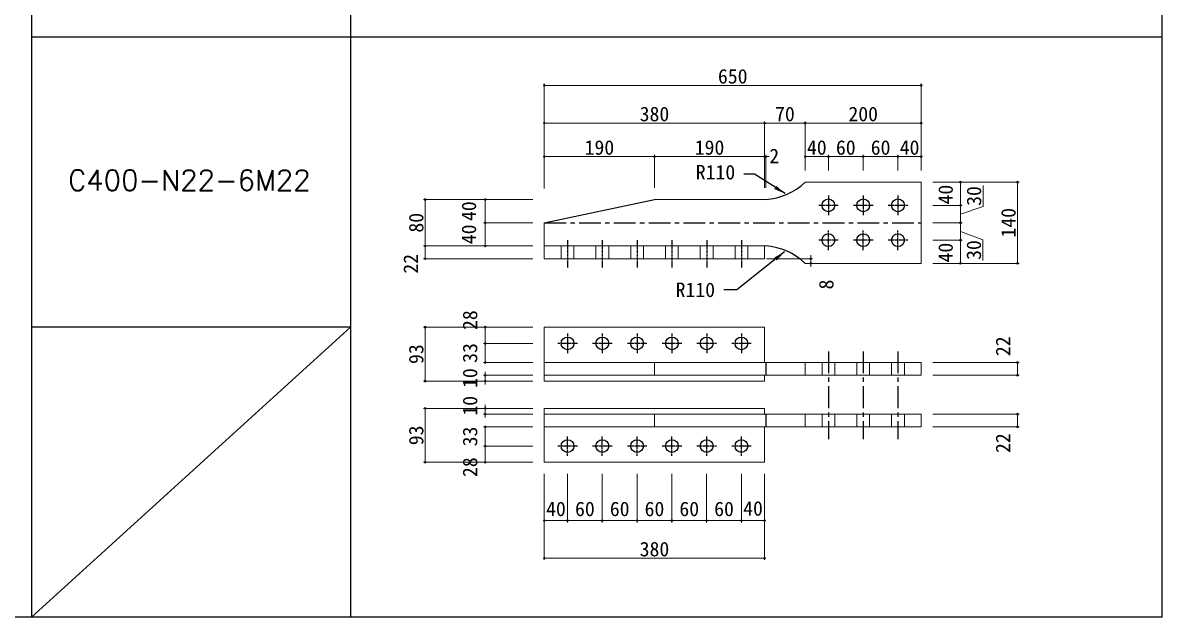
# Model space of a CAD drawing. Header units: millimetres. Extents: x 1755271 to 1764314, y -179109 to -173084.
# Drawn here: x 1756342 to 1758308, y -177922 to -176898 of the extents above; entities that cross this region are included whole.
import ezdxf

# ---------------------------------------------------------------- set-up
doc = ezdxf.new("R2010")
doc.units = ezdxf.units.MM
doc.header["$LTSCALE"] = 3
doc.linetypes.add('CENTER', pattern=[2, 1.25, -0.25, 0.25, -0.25])
doc.layers.get('DEFPOINTS').update_dxf_attribs({"color": 250})
doc.layers.add('01', color=7, linetype='Continuous')
doc.styles.add('KANJI', font='txt.shx', dxfattribs={"bigfont": 'extfont2.shx'})
doc.styles.get("Standard").update_dxf_attribs({"font": 'msgothic.ttc'})
doc.dimstyles.new('コピー ～ 一般寸法-小さめ', dxfattribs={"dimtxt": 25, "dimasz": 3, "dimexe": 3, "dimexo": 3, "dimgap": 3, "dimtad": 1, "dimtxsty": 'Standard', "dimblk": 'ORIGIN', "dimcen": 0, "dimclrd": 256, "dimclre": 256, "dimclrt": 256, "dimadec": 0, "dimazin": 0, "dimtfac": 1, "dimtmove": 1, "dimatfit": 2, "dimfxl": 1, "dimtolj": 2, "dimlwd": 5, "dimlwe": 5, "dimarcsym": 0})
doc.dimstyles.new('コピー(2) - Standard', dxfattribs={"dimtxt": 25, "dimasz": 20, "dimexe": 0.18, "dimexo": 0.0625, "dimgap": 15, "dimtad": 1, "dimdec": 0, "dimzin": 0, "dimdsep": 46, "dimtxsty": 'Standard', "dimblk": 'DOTSMALL', "dimcen": 0.09, "dimadec": 0, "dimazin": 0, "dimtfac": 1, "dimtdec": 0, "dimtofl": 0, "dimtmove": 0, "dimatfit": 3, "dimfxl": 1, "dimtolj": 1, "dimtzin": 0, "dimarcsym": 0})
doc.dimstyles.new('一般寸法-小さめ', dxfattribs={"dimtxt": 25, "dimasz": 3, "dimexe": 3, "dimexo": 3, "dimgap": 3, "dimtad": 1, "dimtxsty": 'Standard', "dimblk": 'ORIGIN', "dimcen": 0, "dimclrd": 256, "dimclre": 256, "dimclrt": 256, "dimadec": 0, "dimazin": 0, "dimtfac": 1, "dimtmove": 2, "dimatfit": 2, "dimfxl": 1, "dimtolj": 2, "dimlwd": 5, "dimlwe": 5, "dimarcsym": 0})

# ---------------------------------------------------------------- blocks, each defined once
blk = doc.blocks.new('_Origin')
at = {"color": 0, "linetype": 'ByBlock', "lineweight": -2}
blk.add_line((0, 0), (-1, 0), dxfattribs=at)
blk.add_circle((0, 0), 0.5, dxfattribs=at)
blk = doc.blocks.new('*D7')
at = {"layer": '01', "lineweight": 5}
for p, q in [((1757911.9, -177172.2), (1757962.6, -177172.2)), ((1757959.6, -177175.2), (1757959.6, -177209.2)), ((1757911.9, -177212.2), (1757962.6, -177212.2))]:
    blk.add_line(p, q, dxfattribs=at)
at = {"layer": 'DEFPOINTS', "color": 0}
for p in [(1757891.9, -177172.2), (1757891.9, -177212.2), (1757959.6, -177212.2)]:
    blk.add_point(p, dxfattribs=at)
at = {"layer": '01', "lineweight": 5, "xscale": 3, "yscale": 3, "zscale": 3}
for p, rotation in [((1757959.6, -177172.2), 90), ((1757959.6, -177212.2), 270)]:
    blk.add_blockref('_Origin', p, dxfattribs=dict(at, rotation=rotation))
at = {"layer": '01', "insert": (1757934.2, -177193.7), "char_height": 25, "attachment_point": 5, "rotation": 90}
blk.add_mtext('\\A2;40', dxfattribs=at)
blk = doc.blocks.new('*D8')
at = {"layer": '01', "lineweight": 5}
for p, q in [((1757221.9, -177594.2), (1757137.1, -177594.2)), ((1757140.1, -177597.2), (1757140.1, -177624.2)), ((1757221.9, -177627.2), (1757137.1, -177627.2))]:
    blk.add_line(p, q, dxfattribs=at)
at = {"layer": 'DEFPOINTS', "color": 0}
for p in [(1757241.9, -177594.2), (1757140.1, -177627.2), (1757241.9, -177627.2)]:
    blk.add_point(p, dxfattribs=at)
at = {"layer": '01', "lineweight": 5, "xscale": 3, "yscale": 3, "zscale": 3}
for p, rotation in [((1757140.1, -177594.2), 90), ((1757140.1, -177627.2), 270)]:
    blk.add_blockref('_Origin', p, dxfattribs=dict(at, rotation=rotation))
at = {"layer": '01', "insert": (1757113.9, -177610.7), "char_height": 25, "attachment_point": 5, "rotation": 90}
blk.add_mtext('\\A2;33', dxfattribs=at)
blk = doc.blocks.new('*D123')
at = {"layer": '01', "lineweight": 5}
for p, q in [((1757221.9, -177422.2), (1757033.5, -177422.2)), ((1757036.5, -177512.2), (1757036.5, -177425.2)), ((1757221.9, -177515.2), (1757033.5, -177515.2))]:
    blk.add_line(p, q, dxfattribs=at)
at = {"layer": 'DEFPOINTS', "color": 0}
for p in [(1757036.5, -177422.2), (1757241.9, -177422.2), (1757241.9, -177515.2)]:
    blk.add_point(p, dxfattribs=at)
at = {"layer": '01', "lineweight": 5, "xscale": 3, "yscale": 3, "zscale": 3}
for p, rotation in [((1757036.5, -177422.2), 90), ((1757036.5, -177515.2), 270)]:
    blk.add_blockref('_Origin', p, dxfattribs=dict(at, rotation=rotation))
at = {"layer": '01', "insert": (1757021, -177468.7), "char_height": 25, "attachment_point": 5, "rotation": 90}
blk.add_mtext('\\A2;93', dxfattribs=at)
blk = doc.blocks.new('_DotSmall')
at = {"color": 0, "linetype": 'ByBlock', "const_width": 0.5}
blk.add_lwpolyline([(-0.0625, 0, 1), (0.0625, 0, 1)], format="xyb", close=True, dxfattribs=at)
blk = doc.blocks.new('*D45')
at = {"layer": '01', "lineweight": 5}
for p, q in [((1757911.9, -177572.2), (1758061, -177572.2)), ((1758058, -177591.2), (1758058, -177575.2)), ((1757911.9, -177594.2), (1758061, -177594.2))]:
    blk.add_line(p, q, dxfattribs=at)
at = {"layer": 'DEFPOINTS', "color": 0}
for p in [(1757891.9, -177572.2), (1758058, -177572.2), (1757891.9, -177594.2)]:
    blk.add_point(p, dxfattribs=at)
at = {"layer": '01', "lineweight": 5, "xscale": 3, "yscale": 3, "zscale": 3}
for p, rotation in [((1758058, -177572.2), 90), ((1758058, -177594.2), 270)]:
    blk.add_blockref('_Origin', p, dxfattribs=dict(at, rotation=rotation))
at = {"layer": '01', "insert": (1758033, -177622.1), "char_height": 25, "attachment_point": 5, "rotation": 90}
blk.add_mtext('\\A2;22', dxfattribs=at)
blk = doc.blocks.new('*D141')
at = {"layer": '01', "lineweight": 5}
for p, q in [((1757911.9, -177483.2), (1758061, -177483.2)), ((1758058, -177502.2), (1758058, -177486.2)), ((1757911.9, -177505.2), (1758061, -177505.2))]:
    blk.add_line(p, q, dxfattribs=at)
at = {"layer": 'DEFPOINTS', "color": 0}
for p in [(1757891.9, -177483.2), (1758058, -177483.2), (1757891.9, -177505.2)]:
    blk.add_point(p, dxfattribs=at)
at = {"layer": '01', "lineweight": 5, "xscale": 3, "yscale": 3, "zscale": 3}
for p, rotation in [((1758058, -177483.2), 90), ((1758058, -177505.2), 270)]:
    blk.add_blockref('_Origin', p, dxfattribs=dict(at, rotation=rotation))
at = {"layer": '01', "insert": (1758033, -177455.1), "char_height": 25, "attachment_point": 5, "rotation": 90}
blk.add_mtext('\\A2;22', dxfattribs=at)
blk = doc.blocks.new('*D46')
at = {"layer": '01', "lineweight": 5}
for p, q in [((1757911.9, -177172.2), (1758061, -177172.2)), ((1758058, -177309.2), (1758058, -177175.2)), ((1757911.9, -177312.2), (1758061, -177312.2))]:
    blk.add_line(p, q, dxfattribs=at)
at = {"layer": 'DEFPOINTS', "color": 0}
for p in [(1757891.9, -177172.2), (1758058, -177172.2), (1757891.9, -177312.2)]:
    blk.add_point(p, dxfattribs=at)
at = {"layer": '01', "lineweight": 5, "xscale": 3, "yscale": 3, "zscale": 3}
for p, rotation in [((1758058, -177172.2), 90), ((1758058, -177312.2), 270)]:
    blk.add_blockref('_Origin', p, dxfattribs=dict(at, rotation=rotation))
at = {"layer": '01', "insert": (1758042.5, -177242.2), "char_height": 25, "attachment_point": 5, "rotation": 90}
blk.add_mtext('\\A2;140', dxfattribs=at)
blk = doc.blocks.new('*D47')
at = {"layer": '01', "lineweight": 5}
for p, q in [((1757221.9, -177422.2), (1757137.1, -177422.2)), ((1757140.1, -177447.2), (1757140.1, -177425.2)), ((1757221.9, -177450.2), (1757137.1, -177450.2))]:
    blk.add_line(p, q, dxfattribs=at)
at = {"layer": 'DEFPOINTS', "color": 0}
for p in [(1757140.1, -177422.2), (1757241.9, -177422.2), (1757241.9, -177450.2)]:
    blk.add_point(p, dxfattribs=at)
at = {"layer": '01', "lineweight": 5, "xscale": 3, "yscale": 3, "zscale": 3}
for p, rotation in [((1757140.1, -177422.2), 90), ((1757140.1, -177450.2), 270)]:
    blk.add_blockref('_Origin', p, dxfattribs=dict(at, rotation=rotation))
at = {"layer": '01', "insert": (1757113.9, -177410.1), "char_height": 25, "attachment_point": 5, "rotation": 90}
blk.add_mtext('\\A2;28', dxfattribs=at)
blk = doc.blocks.new('*D48')
at = {"layer": '01', "lineweight": 5}
for p, q in [((1757221.9, -177202.2), (1757033.5, -177202.2)), ((1757036.5, -177279.2), (1757036.5, -177205.2)), ((1757221.9, -177282.2), (1757033.5, -177282.2))]:
    blk.add_line(p, q, dxfattribs=at)
at = {"layer": 'DEFPOINTS', "color": 0}
for p in [(1757036.5, -177202.2), (1757241.9, -177202.2), (1757241.9, -177282.2)]:
    blk.add_point(p, dxfattribs=at)
at = {"layer": '01', "lineweight": 5, "xscale": 3, "yscale": 3, "zscale": 3}
for p, rotation in [((1757036.5, -177202.2), 90), ((1757036.5, -177282.2), 270)]:
    blk.add_blockref('_Origin', p, dxfattribs=dict(at, rotation=rotation))
at = {"layer": '01', "insert": (1757021, -177242.2), "char_height": 25, "attachment_point": 5, "rotation": 90}
blk.add_mtext('\\A2;80', dxfattribs=at)
blk = doc.blocks.new('*D142')
at = {"layer": '01', "lineweight": 5}
for p, q in [((1757221.9, -177282.2), (1757033.5, -177282.2)), ((1757036.5, -177301.2), (1757036.5, -177285.2)), ((1757221.9, -177304.2), (1757033.5, -177304.2))]:
    blk.add_line(p, q, dxfattribs=at)
at = {"layer": 'DEFPOINTS', "color": 0}
for p in [(1757036.5, -177282.2), (1757241.9, -177282.2), (1757241.9, -177304.2)]:
    blk.add_point(p, dxfattribs=at)
at = {"layer": '01', "lineweight": 5, "xscale": 3, "yscale": 3, "zscale": 3}
for p, rotation in [((1757036.5, -177282.2), 90), ((1757036.5, -177304.2), 270)]:
    blk.add_blockref('_Origin', p, dxfattribs=dict(at, rotation=rotation))
at = {"layer": '01', "insert": (1757011.5, -177313), "char_height": 25, "attachment_point": 5, "rotation": 90}
blk.add_mtext('\\A2;22', dxfattribs=at)
blk = doc.blocks.new('*D49')
at = {"layer": '01', "lineweight": 5}
for p, q in [((1757140.1, -177502.2), (1757140.1, -177499.2)), ((1757221.9, -177505.2), (1757137.1, -177505.2)), ((1757221.9, -177515.2), (1757137.1, -177515.2)), ((1757140.1, -177515.2), (1757140.1, -177505.2)), ((1757140.1, -177518.2), (1757140.1, -177521.2))]:
    blk.add_line(p, q, dxfattribs=at)
at = {"layer": 'DEFPOINTS', "color": 0}
for p in [(1757140.1, -177505.2), (1757241.9, -177505.2), (1757241.9, -177515.2)]:
    blk.add_point(p, dxfattribs=at)
at = {"layer": '01', "lineweight": 5, "xscale": 3, "yscale": 3, "zscale": 3}
for p, rotation in [((1757140.1, -177505.2), 270), ((1757140.1, -177515.2), 90)]:
    blk.add_blockref('_Origin', p, dxfattribs=dict(at, rotation=rotation))
at = {"layer": '01', "insert": (1757113.9, -177510), "char_height": 25, "attachment_point": 5, "rotation": 90}
blk.add_mtext('\\A2;10', dxfattribs=at)
blk = doc.blocks.new('*D50')
at = {"layer": '01', "lineweight": 5}
for p, q in [((1757241.9, -177182.2), (1757241.9, -177067.4)), ((1757244.9, -177070.4), (1757618.9, -177070.4)), ((1757621.9, -177182.2), (1757621.9, -177067.4))]:
    blk.add_line(p, q, dxfattribs=at)
at = {"layer": 'DEFPOINTS', "color": 0}
for p in [(1757621.9, -177070.4), (1757241.9, -177202.2), (1757621.9, -177202.2)]:
    blk.add_point(p, dxfattribs=at)
at = {"layer": '01', "lineweight": 5, "xscale": 3, "yscale": 3, "zscale": 3, "rotation": 180}
blk.add_blockref('_Origin', (1757241.9, -177070.4), dxfattribs=at)
at = {"layer": '01', "lineweight": 5, "xscale": 3, "yscale": 3, "zscale": 3}
blk.add_blockref('_Origin', (1757621.9, -177070.4), dxfattribs=at)
at = {"layer": '01', "insert": (1757431.9, -177054.9), "char_height": 25, "attachment_point": 5}
blk.add_mtext('\\A2;380', dxfattribs=at)
blk = doc.blocks.new('*D51')
at = {"layer": '01', "lineweight": 5}
for p, q in [((1757621.9, -177182.2), (1757621.9, -177067.4)), ((1757688.9, -177070.4), (1757624.9, -177070.4)), ((1757691.9, -177152.2), (1757691.9, -177067.4))]:
    blk.add_line(p, q, dxfattribs=at)
at = {"layer": 'DEFPOINTS', "color": 0}
for p in [(1757621.9, -177070.4), (1757691.9, -177172.2), (1757621.9, -177202.2)]:
    blk.add_point(p, dxfattribs=at)
at = {"layer": '01', "lineweight": 5, "xscale": 3, "yscale": 3, "zscale": 3, "rotation": 180}
blk.add_blockref('_Origin', (1757621.9, -177070.4), dxfattribs=at)
at = {"layer": '01', "lineweight": 5, "xscale": 3, "yscale": 3, "zscale": 3}
blk.add_blockref('_Origin', (1757691.9, -177070.4), dxfattribs=at)
at = {"layer": '01', "insert": (1757656.9, -177054.9), "char_height": 25, "attachment_point": 5}
blk.add_mtext('\\A2;70', dxfattribs=at)
blk = doc.blocks.new('*D143')
at = {"layer": '01', "lineweight": 5}
for p, q in [((1757691.9, -177152.2), (1757691.9, -177067.4)), ((1757694.9, -177070.4), (1757888.9, -177070.4)), ((1757891.9, -177152.2), (1757891.9, -177067.4))]:
    blk.add_line(p, q, dxfattribs=at)
at = {"layer": 'DEFPOINTS', "color": 0}
for p in [(1757891.9, -177070.4), (1757691.9, -177172.2), (1757891.9, -177172.2)]:
    blk.add_point(p, dxfattribs=at)
at = {"layer": '01', "lineweight": 5, "xscale": 3, "yscale": 3, "zscale": 3, "rotation": 180}
blk.add_blockref('_Origin', (1757691.9, -177070.4), dxfattribs=at)
at = {"layer": '01', "lineweight": 5, "xscale": 3, "yscale": 3, "zscale": 3}
blk.add_blockref('_Origin', (1757891.9, -177070.4), dxfattribs=at)
at = {"layer": '01', "insert": (1757791.9, -177054.9), "char_height": 25, "attachment_point": 5}
blk.add_mtext('\\A2;200', dxfattribs=at)
blk = doc.blocks.new('*D52')
at = {"layer": '01', "lineweight": 5}
for p, q in [((1757911.9, -177272.2), (1757962.6, -177272.2)), ((1757959.6, -177275.2), (1757959.6, -177309.2)), ((1757911.9, -177312.2), (1757962.6, -177312.2))]:
    blk.add_line(p, q, dxfattribs=at)
at = {"layer": 'DEFPOINTS', "color": 0}
for p in [(1757891.9, -177272.2), (1757891.9, -177312.2), (1757959.6, -177312.2)]:
    blk.add_point(p, dxfattribs=at)
at = {"layer": '01', "lineweight": 5, "xscale": 3, "yscale": 3, "zscale": 3}
for p, rotation in [((1757959.6, -177272.2), 90), ((1757959.6, -177312.2), 270)]:
    blk.add_blockref('_Origin', p, dxfattribs=dict(at, rotation=rotation))
at = {"layer": '01', "insert": (1757934.2, -177293.7), "char_height": 25, "attachment_point": 5, "rotation": 90}
blk.add_mtext('\\A2;40', dxfattribs=at)
blk = doc.blocks.new('*D144')
at = {"layer": '01', "lineweight": 5}
for p, q in [((1757221.9, -177562.2), (1757033.5, -177562.2)), ((1757036.5, -177652.2), (1757036.5, -177565.2)), ((1757221.9, -177655.2), (1757033.5, -177655.2))]:
    blk.add_line(p, q, dxfattribs=at)
at = {"layer": 'DEFPOINTS', "color": 0}
for p in [(1757036.5, -177562.2), (1757241.9, -177562.2), (1757241.9, -177655.2)]:
    blk.add_point(p, dxfattribs=at)
at = {"layer": '01', "lineweight": 5, "xscale": 3, "yscale": 3, "zscale": 3}
for p, rotation in [((1757036.5, -177562.2), 90), ((1757036.5, -177655.2), 270)]:
    blk.add_blockref('_Origin', p, dxfattribs=dict(at, rotation=rotation))
at = {"layer": '01', "insert": (1757021, -177608.7), "char_height": 25, "attachment_point": 5, "rotation": 90}
blk.add_mtext('\\A2;93', dxfattribs=at)
blk = doc.blocks.new('*D53')
at = {"layer": '01', "lineweight": 5}
for p, q in [((1757221.9, -177562.2), (1757137.1, -177562.2)), ((1757140.1, -177559.2), (1757140.1, -177556.2)), ((1757140.1, -177572.2), (1757140.1, -177562.2)), ((1757221.9, -177572.2), (1757137.1, -177572.2)), ((1757140.1, -177575.2), (1757140.1, -177578.2))]:
    blk.add_line(p, q, dxfattribs=at)
at = {"layer": 'DEFPOINTS', "color": 0}
for p in [(1757140.1, -177562.2), (1757241.9, -177562.2), (1757241.9, -177572.2)]:
    blk.add_point(p, dxfattribs=at)
at = {"layer": '01', "lineweight": 5, "xscale": 3, "yscale": 3, "zscale": 3}
for p, rotation in [((1757140.1, -177562.2), 270), ((1757140.1, -177572.2), 90)]:
    blk.add_blockref('_Origin', p, dxfattribs=dict(at, rotation=rotation))
at = {"layer": '01', "insert": (1757113.9, -177557.7), "char_height": 25, "attachment_point": 5, "rotation": 90}
blk.add_mtext('\\A2;10', dxfattribs=at)
blk = doc.blocks.new('*D54')
at = {"layer": '01', "lineweight": 5}
for p, q in [((1757221.9, -177627.2), (1757137.1, -177627.2)), ((1757140.1, -177630.2), (1757140.1, -177652.2)), ((1757221.9, -177655.2), (1757137.1, -177655.2))]:
    blk.add_line(p, q, dxfattribs=at)
at = {"layer": 'DEFPOINTS', "color": 0}
for p in [(1757241.9, -177627.2), (1757140.1, -177655.2), (1757241.9, -177655.2)]:
    blk.add_point(p, dxfattribs=at)
at = {"layer": '01', "lineweight": 5, "xscale": 3, "yscale": 3, "zscale": 3}
for p, rotation in [((1757140.1, -177627.2), 90), ((1757140.1, -177655.2), 270)]:
    blk.add_blockref('_Origin', p, dxfattribs=dict(at, rotation=rotation))
at = {"layer": '01', "insert": (1757113.9, -177663.6), "char_height": 25, "attachment_point": 5, "rotation": 90}
blk.add_mtext('\\A2;28', dxfattribs=at)
blk = doc.blocks.new('*D145')
at = {"layer": '01', "lineweight": 5}
for p, q in [((1757241.9, -177675.2), (1757241.9, -177823.5)), ((1757621.9, -177675.2), (1757621.9, -177823.5)), ((1757244.9, -177820.5), (1757618.9, -177820.5))]:
    blk.add_line(p, q, dxfattribs=at)
at = {"layer": 'DEFPOINTS', "color": 0}
for p in [(1757241.9, -177655.2), (1757621.9, -177655.2), (1757621.9, -177820.5)]:
    blk.add_point(p, dxfattribs=at)
at = {"layer": '01', "lineweight": 5, "xscale": 3, "yscale": 3, "zscale": 3, "rotation": 180}
blk.add_blockref('_Origin', (1757241.9, -177820.5), dxfattribs=at)
at = {"layer": '01', "lineweight": 5, "xscale": 3, "yscale": 3, "zscale": 3}
blk.add_blockref('_Origin', (1757621.9, -177820.5), dxfattribs=at)
at = {"layer": '01', "insert": (1757431.9, -177805), "char_height": 25, "attachment_point": 5}
blk.add_mtext('\\A2;380', dxfattribs=at)
blk = doc.blocks.new('*D55')
at = {"layer": '01', "lineweight": 5}
for p, q in [((1757341.9, -177675.2), (1757341.9, -177758.7)), ((1757401.9, -177675.2), (1757401.9, -177758.7)), ((1757398.9, -177755.7), (1757344.9, -177755.7))]:
    blk.add_line(p, q, dxfattribs=at)
at = {"layer": 'DEFPOINTS', "color": 0}
for p in [(1757341.9, -177655.2), (1757401.9, -177655.2), (1757341.9, -177755.7)]:
    blk.add_point(p, dxfattribs=at)
at = {"layer": '01', "lineweight": 5, "xscale": 3, "yscale": 3, "zscale": 3, "rotation": 180}
blk.add_blockref('_Origin', (1757341.9, -177755.7), dxfattribs=at)
at = {"layer": '01', "lineweight": 5, "xscale": 3, "yscale": 3, "zscale": 3}
blk.add_blockref('_Origin', (1757401.9, -177755.7), dxfattribs=at)
at = {"layer": '01', "insert": (1757371.9, -177735.7), "char_height": 25, "attachment_point": 5}
blk.add_mtext('\\A2;60', dxfattribs=at)
blk = doc.blocks.new('*D56')
at = {"layer": '01', "lineweight": 5}
for p, q in [((1757241.9, -177675.2), (1757241.9, -177758.7)), ((1757281.9, -177675.2), (1757281.9, -177758.7)), ((1757278.9, -177755.7), (1757244.9, -177755.7))]:
    blk.add_line(p, q, dxfattribs=at)
at = {"layer": 'DEFPOINTS', "color": 0}
for p in [(1757241.9, -177655.2), (1757281.9, -177655.2), (1757241.9, -177755.7)]:
    blk.add_point(p, dxfattribs=at)
at = {"layer": '01', "lineweight": 5, "xscale": 3, "yscale": 3, "zscale": 3, "rotation": 180}
blk.add_blockref('_Origin', (1757241.9, -177755.7), dxfattribs=at)
at = {"layer": '01', "lineweight": 5, "xscale": 3, "yscale": 3, "zscale": 3}
blk.add_blockref('_Origin', (1757281.9, -177755.7), dxfattribs=at)
at = {"layer": '01', "insert": (1757261.9, -177735.7), "char_height": 25, "attachment_point": 5}
blk.add_mtext('\\A2;40', dxfattribs=at)
blk = doc.blocks.new('*D57')
at = {"layer": '01', "lineweight": 5}
for p, q in [((1757461.9, -177675.2), (1757461.9, -177758.7)), ((1757521.9, -177675.2), (1757521.9, -177758.7)), ((1757518.9, -177755.7), (1757464.9, -177755.7))]:
    blk.add_line(p, q, dxfattribs=at)
at = {"layer": 'DEFPOINTS', "color": 0}
for p in [(1757461.9, -177655.2), (1757521.9, -177655.2), (1757461.9, -177755.7)]:
    blk.add_point(p, dxfattribs=at)
at = {"layer": '01', "lineweight": 5, "xscale": 3, "yscale": 3, "zscale": 3, "rotation": 180}
blk.add_blockref('_Origin', (1757461.9, -177755.7), dxfattribs=at)
at = {"layer": '01', "lineweight": 5, "xscale": 3, "yscale": 3, "zscale": 3}
blk.add_blockref('_Origin', (1757521.9, -177755.7), dxfattribs=at)
at = {"layer": '01', "insert": (1757491.9, -177735.7), "char_height": 25, "attachment_point": 5}
blk.add_mtext('\\A2;60', dxfattribs=at)
blk = doc.blocks.new('*D58')
at = {"layer": '01', "lineweight": 5}
for p, q in [((1757521.9, -177675.2), (1757521.9, -177758.7)), ((1757581.9, -177675.2), (1757581.9, -177758.7)), ((1757524.9, -177755.7), (1757578.9, -177755.7))]:
    blk.add_line(p, q, dxfattribs=at)
at = {"layer": 'DEFPOINTS', "color": 0}
for p in [(1757521.9, -177655.2), (1757581.9, -177655.2), (1757581.9, -177755.7)]:
    blk.add_point(p, dxfattribs=at)
at = {"layer": '01', "lineweight": 5, "xscale": 3, "yscale": 3, "zscale": 3, "rotation": 180}
blk.add_blockref('_Origin', (1757521.9, -177755.7), dxfattribs=at)
at = {"layer": '01', "lineweight": 5, "xscale": 3, "yscale": 3, "zscale": 3}
blk.add_blockref('_Origin', (1757581.9, -177755.7), dxfattribs=at)
at = {"layer": '01', "insert": (1757551.9, -177735.7), "char_height": 25, "attachment_point": 5}
blk.add_mtext('\\A2;60', dxfattribs=at)
blk = doc.blocks.new('*D59')
at = {"layer": '01', "lineweight": 5}
for p, q in [((1757581.9, -177675.2), (1757581.9, -177758.7)), ((1757621.9, -177675.2), (1757621.9, -177758.7)), ((1757618.9, -177755.7), (1757584.9, -177755.7))]:
    blk.add_line(p, q, dxfattribs=at)
at = {"layer": 'DEFPOINTS', "color": 0}
for p in [(1757581.9, -177655.2), (1757621.9, -177655.2), (1757581.9, -177755.7)]:
    blk.add_point(p, dxfattribs=at)
at = {"layer": '01', "lineweight": 5, "xscale": 3, "yscale": 3, "zscale": 3, "rotation": 180}
blk.add_blockref('_Origin', (1757581.9, -177755.7), dxfattribs=at)
at = {"layer": '01', "lineweight": 5, "xscale": 3, "yscale": 3, "zscale": 3}
blk.add_blockref('_Origin', (1757621.9, -177755.7), dxfattribs=at)
at = {"layer": '01', "insert": (1757601.9, -177734.9), "char_height": 25, "attachment_point": 5}
blk.add_mtext('\\A2;40', dxfattribs=at)
blk = doc.blocks.new('*D60')
at = {"layer": '01', "lineweight": 5}
for p, q in [((1757221.9, -177242.2), (1757137.1, -177242.2)), ((1757140.1, -177279.2), (1757140.1, -177245.2)), ((1757221.9, -177282.2), (1757137.1, -177282.2))]:
    blk.add_line(p, q, dxfattribs=at)
at = {"layer": 'DEFPOINTS', "color": 0}
for p in [(1757140.1, -177242.2), (1757241.9, -177242.2), (1757241.9, -177282.2)]:
    blk.add_point(p, dxfattribs=at)
at = {"layer": '01', "lineweight": 5, "xscale": 3, "yscale": 3, "zscale": 3}
for p, rotation in [((1757140.1, -177242.2), 90), ((1757140.1, -177282.2), 270)]:
    blk.add_blockref('_Origin', p, dxfattribs=dict(at, rotation=rotation))
at = {"layer": '01', "insert": (1757112, -177262.2), "char_height": 25, "attachment_point": 5, "rotation": 90}
blk.add_mtext('\\A2;40', dxfattribs=at)
blk = doc.blocks.new('*D61')
at = {"layer": '01', "lineweight": 5}
for p, q in [((1757221.9, -177202.2), (1757137.1, -177202.2)), ((1757140.1, -177239.2), (1757140.1, -177205.2)), ((1757221.9, -177242.2), (1757137.1, -177242.2))]:
    blk.add_line(p, q, dxfattribs=at)
at = {"layer": 'DEFPOINTS', "color": 0}
for p in [(1757140.1, -177202.2), (1757241.9, -177202.2), (1757241.9, -177242.2)]:
    blk.add_point(p, dxfattribs=at)
at = {"layer": '01', "lineweight": 5, "xscale": 3, "yscale": 3, "zscale": 3}
for p, rotation in [((1757140.1, -177202.2), 90), ((1757140.1, -177242.2), 270)]:
    blk.add_blockref('_Origin', p, dxfattribs=dict(at, rotation=rotation))
at = {"layer": '01', "insert": (1757112, -177222.2), "char_height": 25, "attachment_point": 5, "rotation": 90}
blk.add_mtext('\\A2;40', dxfattribs=at)
blk = doc.blocks.new('*D146')
at = {"layer": '01', "lineweight": 5}
for p, q in [((1757624.9, -177304.2), (1757704.5, -177304.2)), ((1757701.5, -177301.2), (1757701.5, -177298.2)), ((1757701.5, -177304.2), (1757701.5, -177312.2)), ((1757694.9, -177312.2), (1757704.5, -177312.2)), ((1757701.5, -177315.2), (1757701.5, -177318.2))]:
    blk.add_line(p, q, dxfattribs=at)
at = {"layer": 'DEFPOINTS', "color": 0}
for p in [(1757621.9, -177304.2), (1757691.9, -177312.2), (1757701.5, -177312.2)]:
    blk.add_point(p, dxfattribs=at)
at = {"layer": '01', "lineweight": 5, "xscale": 3, "yscale": 3, "zscale": 3}
for p, rotation in [((1757701.5, -177304.2), 270), ((1757701.5, -177312.2), 90)]:
    blk.add_blockref('_Origin', p, dxfattribs=dict(at, rotation=rotation))
at = {"layer": '01', "insert": (1757728.3, -177348.7), "char_height": 25, "attachment_point": 5, "rotation": 90}
blk.add_mtext('\\A2;8', dxfattribs=at)
blk = doc.blocks.new('*D62')
at = {"layer": '01', "lineweight": 5}
for p, q in [((1757221.9, -177450.2), (1757137.1, -177450.2)), ((1757140.1, -177453.2), (1757140.1, -177480.2)), ((1757221.9, -177483.2), (1757137.1, -177483.2))]:
    blk.add_line(p, q, dxfattribs=at)
at = {"layer": 'DEFPOINTS', "color": 0}
for p in [(1757241.9, -177450.2), (1757140.1, -177483.2), (1757241.9, -177483.2)]:
    blk.add_point(p, dxfattribs=at)
at = {"layer": '01', "lineweight": 5, "xscale": 3, "yscale": 3, "zscale": 3}
for p, rotation in [((1757140.1, -177450.2), 90), ((1757140.1, -177483.2), 270)]:
    blk.add_blockref('_Origin', p, dxfattribs=dict(at, rotation=rotation))
at = {"layer": '01', "insert": (1757113.9, -177466.7), "char_height": 25, "attachment_point": 5, "rotation": 90}
blk.add_mtext('\\A2;33', dxfattribs=at)
blk = doc.blocks.new('*D63')
at = {"layer": '01', "lineweight": 5}
for p, q in [((1757401.9, -177675.2), (1757401.9, -177758.7)), ((1757461.9, -177675.2), (1757461.9, -177758.7)), ((1757458.9, -177755.7), (1757404.9, -177755.7))]:
    blk.add_line(p, q, dxfattribs=at)
at = {"layer": 'DEFPOINTS', "color": 0}
for p in [(1757401.9, -177655.2), (1757461.9, -177655.2), (1757401.9, -177755.7)]:
    blk.add_point(p, dxfattribs=at)
at = {"layer": '01', "lineweight": 5, "xscale": 3, "yscale": 3, "zscale": 3, "rotation": 180}
blk.add_blockref('_Origin', (1757401.9, -177755.7), dxfattribs=at)
at = {"layer": '01', "lineweight": 5, "xscale": 3, "yscale": 3, "zscale": 3}
blk.add_blockref('_Origin', (1757461.9, -177755.7), dxfattribs=at)
at = {"layer": '01', "insert": (1757431.9, -177735.7), "char_height": 25, "attachment_point": 5}
blk.add_mtext('\\A2;60', dxfattribs=at)
blk = doc.blocks.new('*D64')
at = {"layer": '01', "lineweight": 5}
for p, q in [((1757281.9, -177675.2), (1757281.9, -177758.7)), ((1757341.9, -177675.2), (1757341.9, -177758.7)), ((1757338.9, -177755.7), (1757284.9, -177755.7))]:
    blk.add_line(p, q, dxfattribs=at)
at = {"layer": 'DEFPOINTS', "color": 0}
for p in [(1757281.9, -177655.2), (1757341.9, -177655.2), (1757281.9, -177755.7)]:
    blk.add_point(p, dxfattribs=at)
at = {"layer": '01', "lineweight": 5, "xscale": 3, "yscale": 3, "zscale": 3, "rotation": 180}
blk.add_blockref('_Origin', (1757281.9, -177755.7), dxfattribs=at)
at = {"layer": '01', "lineweight": 5, "xscale": 3, "yscale": 3, "zscale": 3}
blk.add_blockref('_Origin', (1757341.9, -177755.7), dxfattribs=at)
at = {"layer": '01', "insert": (1757311.9, -177735.7), "char_height": 25, "attachment_point": 5}
blk.add_mtext('\\A2;60', dxfattribs=at)
blk = doc.blocks.new('*D67')
at = {"layer": '01', "lineweight": 5}
for p, q in [((1757241.9, -177182.9), (1757241.9, -177002.4)), ((1757244.9, -177005.4), (1757888.9, -177005.4)), ((1757891.9, -177152.2), (1757891.9, -177002.4))]:
    blk.add_line(p, q, dxfattribs=at)
at = {"layer": 'DEFPOINTS', "color": 0}
for p in [(1757891.9, -177005.4), (1757891.9, -177172.2), (1757241.9, -177202.9)]:
    blk.add_point(p, dxfattribs=at)
at = {"layer": '01', "lineweight": 5, "xscale": 3, "yscale": 3, "zscale": 3, "rotation": 180}
blk.add_blockref('_Origin', (1757241.9, -177005.4), dxfattribs=at)
at = {"layer": '01', "lineweight": 5, "xscale": 3, "yscale": 3, "zscale": 3}
blk.add_blockref('_Origin', (1757891.9, -177005.4), dxfattribs=at)
at = {"layer": '01', "insert": (1757566.9, -176989.9), "char_height": 25, "attachment_point": 5}
blk.add_mtext('\\A2;650', dxfattribs=at)
blk = doc.blocks.new('*D80')
at = {"layer": '01', "lineweight": 5}
for p, q in [((1757431.9, -177182.2), (1757431.9, -177125.2)), ((1757434.9, -177128.2), (1757618.9, -177128.2)), ((1757621.9, -177182.2), (1757621.9, -177125.2))]:
    blk.add_line(p, q, dxfattribs=at)
at = {"layer": 'DEFPOINTS', "color": 0}
for p in [(1757621.9, -177128.2), (1757431.9, -177202.2), (1757621.9, -177202.2)]:
    blk.add_point(p, dxfattribs=at)
at = {"layer": '01', "lineweight": 5, "xscale": 3, "yscale": 3, "zscale": 3, "rotation": 180}
blk.add_blockref('_Origin', (1757431.9, -177128.2), dxfattribs=at)
at = {"layer": '01', "lineweight": 5, "xscale": 3, "yscale": 3, "zscale": 3}
blk.add_blockref('_Origin', (1757621.9, -177128.2), dxfattribs=at)
at = {"layer": '01', "insert": (1757526.9, -177112.7), "char_height": 25, "attachment_point": 5}
blk.add_mtext('\\A2;190', dxfattribs=at)
blk = doc.blocks.new('*D81')
at = {"layer": '01', "lineweight": 5}
for p, q in [((1757241.9, -177182.2), (1757241.9, -177125.2)), ((1757244.9, -177128.2), (1757428.9, -177128.2)), ((1757431.9, -177182.2), (1757431.9, -177125.2))]:
    blk.add_line(p, q, dxfattribs=at)
at = {"layer": 'DEFPOINTS', "color": 0}
for p in [(1757431.9, -177128.2), (1757241.9, -177202.2), (1757431.9, -177202.2)]:
    blk.add_point(p, dxfattribs=at)
at = {"layer": '01', "lineweight": 5, "xscale": 3, "yscale": 3, "zscale": 3, "rotation": 180}
blk.add_blockref('_Origin', (1757241.9, -177128.2), dxfattribs=at)
at = {"layer": '01', "lineweight": 5, "xscale": 3, "yscale": 3, "zscale": 3}
blk.add_blockref('_Origin', (1757431.9, -177128.2), dxfattribs=at)
at = {"layer": '01', "insert": (1757336.9, -177112.7), "char_height": 25, "attachment_point": 5}
blk.add_mtext('\\A2;190', dxfattribs=at)
blk = doc.blocks.new('*D82')
at = {"layer": '01', "lineweight": 5}
for p, q in [((1757691.9, -177152.2), (1757691.9, -177125.2)), ((1757694.9, -177128.2), (1757728.9, -177128.2)), ((1757731.9, -177152.2), (1757731.9, -177125.2))]:
    blk.add_line(p, q, dxfattribs=at)
at = {"layer": 'DEFPOINTS', "color": 0}
for p in [(1757731.9, -177128.2), (1757691.9, -177172.2), (1757731.9, -177172.2)]:
    blk.add_point(p, dxfattribs=at)
at = {"layer": '01', "lineweight": 5, "xscale": 3, "yscale": 3, "zscale": 3, "rotation": 180}
blk.add_blockref('_Origin', (1757691.9, -177128.2), dxfattribs=at)
at = {"layer": '01', "lineweight": 5, "xscale": 3, "yscale": 3, "zscale": 3}
blk.add_blockref('_Origin', (1757731.9, -177128.2), dxfattribs=at)
at = {"layer": '01', "insert": (1757711.9, -177112.7), "char_height": 25, "attachment_point": 5}
blk.add_mtext('\\A2;40', dxfattribs=at)
blk = doc.blocks.new('*D83')
at = {"layer": '01', "lineweight": 5}
for p, q in [((1757791.9, -177152.2), (1757791.9, -177125.2)), ((1757794.9, -177128.2), (1757848.9, -177128.2)), ((1757851.9, -177152.2), (1757851.9, -177125.2))]:
    blk.add_line(p, q, dxfattribs=at)
at = {"layer": 'DEFPOINTS', "color": 0}
for p in [(1757851.9, -177128.2), (1757791.9, -177172.2), (1757851.9, -177172.2)]:
    blk.add_point(p, dxfattribs=at)
at = {"layer": '01', "lineweight": 5, "xscale": 3, "yscale": 3, "zscale": 3, "rotation": 180}
blk.add_blockref('_Origin', (1757791.9, -177128.2), dxfattribs=at)
at = {"layer": '01', "lineweight": 5, "xscale": 3, "yscale": 3, "zscale": 3}
blk.add_blockref('_Origin', (1757851.9, -177128.2), dxfattribs=at)
at = {"layer": '01', "insert": (1757821.9, -177112.7), "char_height": 25, "attachment_point": 5}
blk.add_mtext('\\A2;60', dxfattribs=at)
blk = doc.blocks.new('*D84')
at = {"layer": '01', "lineweight": 5}
for p, q in [((1757731.9, -177152.2), (1757731.9, -177125.2)), ((1757734.9, -177128.2), (1757788.9, -177128.2)), ((1757791.9, -177152.2), (1757791.9, -177125.2))]:
    blk.add_line(p, q, dxfattribs=at)
at = {"layer": 'DEFPOINTS', "color": 0}
for p in [(1757791.9, -177128.2), (1757731.9, -177172.2), (1757791.9, -177172.2)]:
    blk.add_point(p, dxfattribs=at)
at = {"layer": '01', "lineweight": 5, "xscale": 3, "yscale": 3, "zscale": 3, "rotation": 180}
blk.add_blockref('_Origin', (1757731.9, -177128.2), dxfattribs=at)
at = {"layer": '01', "lineweight": 5, "xscale": 3, "yscale": 3, "zscale": 3}
blk.add_blockref('_Origin', (1757791.9, -177128.2), dxfattribs=at)
at = {"layer": '01', "insert": (1757761.9, -177112.7), "char_height": 25, "attachment_point": 5}
blk.add_mtext('\\A2;60', dxfattribs=at)
blk = doc.blocks.new('*D85')
at = {"layer": '01', "lineweight": 5}
for p, q in [((1757851.9, -177152.2), (1757851.9, -177125.2)), ((1757854.9, -177128.2), (1757888.9, -177128.2)), ((1757891.9, -177152.2), (1757891.9, -177125.2))]:
    blk.add_line(p, q, dxfattribs=at)
at = {"layer": 'DEFPOINTS', "color": 0}
for p in [(1757891.9, -177128.2), (1757851.9, -177172.2), (1757891.9, -177172.2)]:
    blk.add_point(p, dxfattribs=at)
at = {"layer": '01', "lineweight": 5, "xscale": 3, "yscale": 3, "zscale": 3, "rotation": 180}
blk.add_blockref('_Origin', (1757851.9, -177128.2), dxfattribs=at)
at = {"layer": '01', "lineweight": 5, "xscale": 3, "yscale": 3, "zscale": 3}
blk.add_blockref('_Origin', (1757891.9, -177128.2), dxfattribs=at)
at = {"layer": '01', "insert": (1757871.9, -177112.7), "char_height": 25, "attachment_point": 5}
blk.add_mtext('\\A2;40', dxfattribs=at)
blk = doc.blocks.new('*D117')
at = {"layer": '01', "lineweight": 5}
for p, q in [((1757998.6, -177214), (1757998.6, -177178.2)), ((1757911.9, -177212.2), (1757962.6, -177212.2)), ((1757959.6, -177227.2), (1757998.6, -177214)), ((1757959.6, -177215.2), (1757959.6, -177239.2)), ((1757911.9, -177242.2), (1757962.6, -177242.2))]:
    blk.add_line(p, q, dxfattribs=at)
at = {"layer": 'DEFPOINTS', "color": 0}
for p in [(1757891.9, -177212.2), (1757891.9, -177242.2), (1757959.6, -177242.2)]:
    blk.add_point(p, dxfattribs=at)
at = {"layer": '01', "lineweight": 5, "xscale": 3, "yscale": 3, "zscale": 3}
for p, rotation in [((1757959.6, -177212.2), 90), ((1757959.6, -177242.2), 270)]:
    blk.add_blockref('_Origin', p, dxfattribs=dict(at, rotation=rotation))
at = {"layer": '01', "insert": (1757983.1, -177196.1), "char_height": 25, "attachment_point": 5, "rotation": 90}
blk.add_mtext('\\A2;30', dxfattribs=at)
blk = doc.blocks.new('*D118')
at = {"layer": '01', "lineweight": 5}
for p, q in [((1757911.9, -177242.2), (1757962.6, -177242.2)), ((1757959.6, -177245.2), (1757959.6, -177269.2)), ((1757959.6, -177257.2), (1757998.3, -177271.4)), ((1757911.9, -177272.2), (1757962.6, -177272.2)), ((1757998.3, -177271.4), (1757998.3, -177307.2))]:
    blk.add_line(p, q, dxfattribs=at)
at = {"layer": 'DEFPOINTS', "color": 0}
for p in [(1757891.9, -177242.2), (1757891.9, -177272.2), (1757959.6, -177272.2)]:
    blk.add_point(p, dxfattribs=at)
at = {"layer": '01', "lineweight": 5, "xscale": 3, "yscale": 3, "zscale": 3}
for p, rotation in [((1757959.6, -177242.2), 90), ((1757959.6, -177272.2), 270)]:
    blk.add_blockref('_Origin', p, dxfattribs=dict(at, rotation=rotation))
at = {"layer": '01', "insert": (1757982.8, -177289.3), "char_height": 25, "attachment_point": 5, "rotation": 90}
blk.add_mtext('\\A2;30', dxfattribs=at)
blk = doc.blocks.new('*D156')
at = {"layer": '01', "lineweight": 5}
for p, q in [((1757618.9, -177128.2), (1757615.9, -177128.2)), ((1757621.9, -177182.2), (1757621.9, -177125.2)), ((1757621.9, -177128.2), (1757623.9, -177128.2)), ((1757623.9, -177182.2), (1757623.9, -177125.2)), ((1757626.9, -177128.2), (1757629.9, -177128.2))]:
    blk.add_line(p, q, dxfattribs=at)
at = {"layer": 'DEFPOINTS', "color": 0}
for p in [(1757623.9, -177128.2), (1757621.9, -177202.2), (1757623.9, -177202.2)]:
    blk.add_point(p, dxfattribs=at)
at = {"layer": '01', "lineweight": 5, "xscale": 3, "yscale": 3, "zscale": 3}
blk.add_blockref('_Origin', (1757621.9, -177128.2), dxfattribs=at)
at = {"layer": '01', "lineweight": 5, "xscale": 3, "yscale": 3, "zscale": 3, "rotation": 180}
blk.add_blockref('_Origin', (1757623.9, -177128.2), dxfattribs=at)
at = {"layer": '01', "insert": (1757638.5, -177127.1), "char_height": 25, "attachment_point": 5}
blk.add_mtext('\\A2;2', dxfattribs=at)

msp = doc.modelspace()

# ---------------------------------------------------------------- linework, layer by layer
at = {"layer": '01', "color": 7}
for p, q in [((1756357.648, -173922.181), (1756357.648, -177922.181)), ((1756907.648, -173922.181), (1756907.648, -177922.181)), ((1758307.648, -176922.181), (1756357.648, -176922.181)), ((1757241.924, -177242.225), (1757431.924, -177202.225)), ((1756357.648, -177922.181), (1756907.648, -177422.181)), ((1758307.648, -177922.181), (1756157.648, -177922.181))]:
    msp.add_line(p, q, dxfattribs=at)
at = {"layer": '01', "color": 7, "lineweight": 18}
for p, q in [((1757891.924, -177172.225), (1757691.924, -177172.225)), ((1757891.924, -177312.225), (1757891.924, -177172.225)), ((1757623.924, -177202.225), (1757431.924, -177202.225)), ((1757241.924, -177242.225), (1757241.924, -177282.225)), ((1757241.924, -177282.225), (1757241.924, -177304.225)), ((1757623.924, -177282.225), (1757241.924, -177282.225)), ((1757270.924, -177304.225), (1757270.924, -177282.225)), ((1757292.924, -177304.225), (1757292.924, -177282.225)), ((1757330.924, -177304.225), (1757330.924, -177282.225)), ((1757352.924, -177304.225), (1757352.924, -177282.225)), ((1757390.924, -177304.225), (1757390.924, -177282.225)), ((1757412.924, -177304.225), (1757412.924, -177282.225)), ((1757450.924, -177304.225), (1757450.924, -177282.225)), ((1757472.924, -177304.225), (1757472.924, -177282.225)), ((1757510.924, -177304.225), (1757510.924, -177282.225)), ((1757532.924, -177304.225), (1757532.924, -177282.225)), ((1757570.924, -177304.225), (1757570.924, -177282.225)), ((1757592.924, -177304.225), (1757592.924, -177282.225)), ((1757621.924, -177304.225), (1757621.924, -177282.225)), ((1757241.924, -177304.225), (1757621.924, -177304.225)), ((1757891.924, -177312.225), (1757691.924, -177312.225)), ((1757241.924, -177515.181), (1757241.924, -177422.181)), ((1757241.924, -177422.181), (1757621.924, -177422.181)), ((1757621.924, -177422.181), (1757621.924, -177483.181)), ((1757241.924, -177483.181), (1757891.924, -177483.181)), ((1757431.924, -177483.181), (1757431.924, -177505.181)), ((1757691.924, -177505.181), (1757691.924, -177483.181)), ((1757720.924, -177505.181), (1757720.924, -177483.181)), ((1757742.924, -177505.181), (1757742.924, -177483.181)), ((1757780.924, -177505.181), (1757780.924, -177483.181)), ((1757802.924, -177505.181), (1757802.924, -177483.181)), ((1757840.924, -177505.181), (1757840.924, -177483.181)), ((1757862.924, -177505.181), (1757862.924, -177483.181)), ((1757891.924, -177505.181), (1757891.924, -177483.181)), ((1757891.924, -177505.181), (1757241.924, -177505.181)), ((1757621.924, -177515.181), (1757241.924, -177515.181)), ((1757621.924, -177505.181), (1757621.924, -177515.181)), ((1757241.924, -177562.181), (1757241.924, -177655.181)), ((1757621.924, -177562.181), (1757241.924, -177562.181)), ((1757621.924, -177572.181), (1757621.924, -177562.181)), ((1757891.924, -177572.181), (1757241.924, -177572.181)), ((1757431.924, -177572.181), (1757431.924, -177594.181)), ((1757691.924, -177572.181), (1757691.924, -177594.181)), ((1757720.924, -177572.181), (1757720.924, -177594.181)), ((1757742.924, -177572.181), (1757742.924, -177594.181)), ((1757780.924, -177572.181), (1757780.924, -177594.181)), ((1757802.924, -177572.181), (1757802.924, -177594.181)), ((1757840.924, -177572.181), (1757840.924, -177594.181)), ((1757862.924, -177572.181), (1757862.924, -177594.181)), ((1757891.924, -177572.181), (1757891.924, -177594.181)), ((1757241.924, -177594.181), (1757891.924, -177594.181)), ((1757621.924, -177655.181), (1757621.924, -177594.181)), ((1757241.924, -177655.181), (1757621.924, -177655.181))]:
    msp.add_line(p, q, dxfattribs=at)
at = {"layer": '01', "color": 7, "linetype": 'CENTER'}
for p, q in [((1757731.924, -177195.225), (1757731.924, -177229.225)), ((1757791.924, -177195.225), (1757791.924, -177229.225)), ((1757851.924, -177195.225), (1757851.924, -177229.225)), ((1757748.924, -177212.225), (1757714.924, -177212.225)), ((1757808.924, -177212.225), (1757774.924, -177212.225)), ((1757868.924, -177212.225), (1757834.924, -177212.225)), ((1757731.924, -177289.225), (1757731.924, -177255.225)), ((1757791.924, -177289.225), (1757791.924, -177255.225)), ((1757851.924, -177289.225), (1757851.924, -177255.225)), ((1757281.924, -177272.225), (1757281.924, -177320.225)), ((1757341.924, -177272.225), (1757341.924, -177320.225)), ((1757401.924, -177272.225), (1757401.924, -177320.225)), ((1757461.924, -177272.225), (1757461.924, -177320.225)), ((1757521.924, -177272.225), (1757521.924, -177320.225)), ((1757581.924, -177272.225), (1757581.924, -177320.225)), ((1757748.924, -177272.225), (1757714.924, -177272.225)), ((1757808.924, -177272.225), (1757774.924, -177272.225)), ((1757868.924, -177272.225), (1757834.924, -177272.225)), ((1757281.924, -177433.181), (1757281.924, -177467.181)), ((1757341.924, -177433.181), (1757341.924, -177467.181)), ((1757401.924, -177433.181), (1757401.924, -177467.181)), ((1757461.924, -177433.181), (1757461.924, -177467.181)), ((1757521.924, -177433.181), (1757521.924, -177467.181)), ((1757581.924, -177433.181), (1757581.924, -177467.181)), ((1757298.924, -177450.181), (1757264.924, -177450.181)), ((1757358.924, -177450.181), (1757324.924, -177450.181)), ((1757418.924, -177450.181), (1757384.924, -177450.181)), ((1757478.924, -177450.181), (1757444.924, -177450.181)), ((1757538.924, -177450.181), (1757504.924, -177450.181)), ((1757598.924, -177450.181), (1757564.924, -177450.181)), ((1757281.924, -177644.181), (1757281.924, -177610.181)), ((1757341.924, -177644.181), (1757341.924, -177610.181)), ((1757401.924, -177644.181), (1757401.924, -177610.181)), ((1757461.924, -177644.181), (1757461.924, -177610.181)), ((1757521.924, -177644.181), (1757521.924, -177610.181)), ((1757581.924, -177644.181), (1757581.924, -177610.181)), ((1757298.924, -177627.181), (1757264.924, -177627.181)), ((1757358.924, -177627.181), (1757324.924, -177627.181)), ((1757418.924, -177627.181), (1757384.924, -177627.181)), ((1757478.924, -177627.181), (1757444.924, -177627.181)), ((1757538.924, -177627.181), (1757504.924, -177627.181)), ((1757598.924, -177627.181), (1757564.924, -177627.181))]:
    msp.add_line(p, q, dxfattribs=at)
at = {"layer": '01', "color": 7, "linetype": 'CENTER', "ltscale": 10}
for p, q in [((1757241.924, -177242.225), (1757891.924, -177242.225)), ((1757731.924, -177464.181), (1757731.924, -177615.181)), ((1757791.924, -177464.181), (1757791.924, -177615.181)), ((1757851.924, -177464.181), (1757851.924, -177615.181))]:
    msp.add_line(p, q, dxfattribs=at)
at = {"layer": '01', "color": 7, "ltscale": 2}
for p, q in [((1757623.924, -177483.181), (1757623.924, -177505.181)), ((1757623.924, -177572.181), (1757623.924, -177594.181))]:
    msp.add_line(p, q, dxfattribs=at)
at = {"layer": '01', "color": 7}
for points in [[(1758307.648, -177922.181), (1758307.648, -173922.181)], [(1756907.648, -177422.181), (1756357.648, -177422.181)]]:
    msp.add_lwpolyline(points, dxfattribs=at)
for centre in [(1757731.924, -177212.225), (1757791.924, -177212.225), (1757851.924, -177212.225), (1757731.924, -177272.225), (1757791.924, -177272.225), (1757851.924, -177272.225), (1757281.924, -177450.181), (1757341.924, -177450.181), (1757401.924, -177450.181), (1757461.924, -177450.181), (1757521.924, -177450.181), (1757581.924, -177450.181), (1757281.924, -177627.181), (1757341.924, -177627.181), (1757401.924, -177627.181), (1757461.924, -177627.181), (1757521.924, -177627.181), (1757581.924, -177627.181)]:
    msp.add_circle(centre, 11, dxfattribs=at)
at = {"layer": '01', "color": 7, "ltscale": 2}
for centre, start, end in [((1757616.134, -177092.501), 274.060941, 313.550946), ((1757616.134, -177391.948), 46.449054, 85.939059)]:
    msp.add_arc(centre, 110, start, end, dxfattribs=at)

# ---------------------------------------------------------------- texts
at = {"layer": '01', "color": 7, "char_height": 25, "width": 98.97993}
for s, insert, attachment_point in [('\\A1;R110', (1757571.143, -177167.899), 9), ('R110', (1757536.384, -177345.297), 3)]:
    msp.add_mtext(s, dxfattribs=dict(at, insert=insert, attachment_point=attachment_point))
at = {"layer": '01', "color": 7, "insert": (1756420.444, -177151.324), "char_height": 35, "width": 905.5961, "attachment_point": 1, "style": 'KANJI'}
msp.add_mtext('C400-N22-6M22', dxfattribs=at)

# ---------------------------------------------------------------- dimensions: what is measured, and where the dimension line sits
at = {"layer": '01', "color": 7}
for base, p1, p2, picture, middle in [((1757891.924, -177005.43), (1757241.924, -177202.933), (1757891.924, -177172.225), '*D67', (1757566.924, -176989.93)), ((1757621.924, -177070.43), (1757241.924, -177202.225), (1757621.924, -177202.225), '*D50', (1757431.924, -177054.93)), ((1757621.924, -177070.43), (1757691.924, -177172.225), (1757621.924, -177202.225), '*D51', (1757656.924, -177054.93)), ((1757891.924, -177070.43), (1757691.924, -177172.225), (1757891.924, -177172.225), '*D143', (1757791.924, -177054.93)), ((1757431.924, -177128.202), (1757241.924, -177202.225), (1757431.924, -177202.225), '*D81', (1757336.924, -177112.702)), ((1757621.924, -177128.202), (1757431.924, -177202.225), (1757621.924, -177202.225), '*D80', (1757526.924, -177112.702)), ((1757731.924, -177128.202), (1757691.924, -177172.225), (1757731.924, -177172.225), '*D82', (1757711.924, -177112.702)), ((1757791.924, -177128.202), (1757731.924, -177172.225), (1757791.924, -177172.225), '*D84', (1757761.924, -177112.702)), ((1757851.924, -177128.202), (1757791.924, -177172.225), (1757851.924, -177172.225), '*D83', (1757821.924, -177112.702)), ((1757891.924, -177128.202), (1757851.924, -177172.225), (1757891.924, -177172.225), '*D85', (1757871.924, -177112.702)), ((1757621.924, -177820.538), (1757241.924, -177655.181), (1757621.924, -177655.181), '*D145', (1757431.924, -177805.038))]:
    dim = msp.add_linear_dim(base=base, p1=p1, p2=p2, dimstyle='一般寸法-小さめ', override={"dimexo": 20}, dxfattribs=at)
    dim.commit()
    dim.dimension.update_dxf_attribs({"geometry": picture, "text_midpoint": middle})
for base, p1, p2, picture, middle in [((1757623.924, -177128.202), (1757621.924, -177202.225), (1757623.924, -177202.225), '*D156', (1757638.492, -177127.124)), ((1757241.924, -177755.661), (1757281.924, -177655.181), (1757241.924, -177655.181), '*D56', (1757261.924, -177735.661)), ((1757281.924, -177755.661), (1757341.924, -177655.181), (1757281.924, -177655.181), '*D64', (1757311.924, -177735.661)), ((1757341.924, -177755.661), (1757401.924, -177655.181), (1757341.924, -177655.181), '*D55', (1757371.924, -177735.661)), ((1757401.924, -177755.661), (1757461.924, -177655.181), (1757401.924, -177655.181), '*D63', (1757431.924, -177735.661)), ((1757461.924, -177755.661), (1757521.924, -177655.181), (1757461.924, -177655.181), '*D57', (1757491.924, -177735.661)), ((1757581.924, -177755.661), (1757521.924, -177655.181), (1757581.924, -177655.181), '*D58', (1757551.924, -177735.661)), ((1757581.924, -177755.661), (1757621.924, -177655.181), (1757581.924, -177655.181), '*D59', (1757601.924, -177734.899))]:
    dim = msp.add_linear_dim(base=base, p1=p1, p2=p2, dimstyle='一般寸法-小さめ', override={"dimexo": 20}, dxfattribs=at)
    dim.commit()
    dim.dimension.update_dxf_attribs({"geometry": picture, "text_midpoint": middle, "dimtype": 160})
for base, p1, p2, angle, dimstyle, picture, middle in [((1757959.577, -177212.225), (1757891.924, -177172.225), (1757891.924, -177212.225), 90, '一般寸法-小さめ', '*D7', (1757934.171, -177193.725)), ((1757959.577, -177242.225), (1757891.924, -177212.225), (1757891.924, -177242.225), 90, 'コピー ～ 一般寸法-小さめ', '*D117', (1757998.649, -177211.02)), ((1757140.116, -177202.225), (1757241.924, -177242.225), (1757241.924, -177202.225), 270, '一般寸法-小さめ', '*D61', (1757111.961, -177222.225)), ((1757140.116, -177242.225), (1757241.924, -177282.225), (1757241.924, -177242.225), 270, '一般寸法-小さめ', '*D60', (1757111.961, -177262.225)), ((1757959.577, -177272.225), (1757891.924, -177242.225), (1757891.924, -177272.225), 90, 'コピー ～ 一般寸法-小さめ', '*D118', (1757998.317, -177274.427)), ((1757036.496, -177282.225), (1757241.924, -177304.225), (1757241.924, -177282.225), 270, '一般寸法-小さめ', '*D142', (1757011.496, -177312.98)), ((1757959.577, -177312.225), (1757891.924, -177272.225), (1757891.924, -177312.225), 90, '一般寸法-小さめ', '*D52', (1757934.171, -177293.725)), ((1757140.116, -177422.181), (1757241.924, -177450.181), (1757241.924, -177422.181), 90, '一般寸法-小さめ', '*D47', (1757113.866, -177410.09)), ((1758058.044, -177483.181), (1757891.924, -177505.181), (1757891.924, -177483.181), 270, '一般寸法-小さめ', '*D141', (1758033.044, -177455.051)), ((1757140.116, -177483.181), (1757241.924, -177450.181), (1757241.924, -177483.181), 90, '一般寸法-小さめ', '*D62', (1757113.866, -177466.681)), ((1757140.116, -177505.181), (1757241.924, -177515.181), (1757241.924, -177505.181), 270, '一般寸法-小さめ', '*D49', (1757113.866, -177510.032)), ((1757140.116, -177562.181), (1757241.924, -177572.181), (1757241.924, -177562.181), 270, '一般寸法-小さめ', '*D53', (1757113.866, -177557.724)), ((1758058.044, -177572.181), (1757891.924, -177594.181), (1757891.924, -177572.181), 270, '一般寸法-小さめ', '*D45', (1758033.044, -177622.059)), ((1757140.116, -177627.181), (1757241.924, -177594.181), (1757241.924, -177627.181), 90, '一般寸法-小さめ', '*D8', (1757113.866, -177610.681)), ((1757140.116, -177655.181), (1757241.924, -177627.181), (1757241.924, -177655.181), 90, '一般寸法-小さめ', '*D54', (1757113.866, -177663.625))]:
    dim = msp.add_linear_dim(base=base, p1=p1, p2=p2, angle=angle, dimstyle=dimstyle, override={"dimexo": 20}, dxfattribs=at)
    dim.commit()
    dim.dimension.update_dxf_attribs({"geometry": picture, "text_midpoint": middle, "dimtype": 160})
for base, p1, p2, picture, middle in [((1758058.044, -177172.225), (1757891.924, -177312.225), (1757891.924, -177172.225), '*D46', (1758042.544, -177242.225)), ((1757036.496, -177202.225), (1757241.924, -177282.225), (1757241.924, -177202.225), '*D48', (1757020.996, -177242.225)), ((1757036.496, -177422.181), (1757241.924, -177515.181), (1757241.924, -177422.181), '*D123', (1757020.996, -177468.681)), ((1757036.496, -177562.181), (1757241.924, -177655.181), (1757241.924, -177562.181), '*D144', (1757020.996, -177608.681))]:
    dim = msp.add_linear_dim(base=base, p1=p1, p2=p2, angle=270, dimstyle='一般寸法-小さめ', override={"dimexo": 20}, dxfattribs=at)
    dim.commit()
    dim.dimension.update_dxf_attribs({"geometry": picture, "text_midpoint": middle})
dim = msp.add_linear_dim(base=(1757701.55, -177312.225), p1=(1757621.924, -177304.225), p2=(1757691.924, -177312.225), angle=90, dimstyle='一般寸法-小さめ', dxfattribs=at)
dim.commit()
dim.dimension.update_dxf_attribs({"geometry": '*D146', "text_midpoint": (1757728.291, -177348.654), "dimtype": 160})

# ---------------------------------------------------------------- leaders
at = {"layer": '01', "color": 7, "annotation_type": 0, "has_hookline": 1, "hookline_direction": 1, "text_width": 62.2}
for points in [[(1757657.083, -177191.962), (1757604.417, -177158.373), (1757586.143, -177158.373)], [(1757656.26, -177292.287), (1757573.777, -177357.797), (1757551.384, -177357.797)]]:
    msp.add_leader(points, dimstyle='コピー(2) - Standard', override={"dimgap": 15, "dimtad": 0}, dxfattribs=at)

doc.saveas('drawing.dxf')
